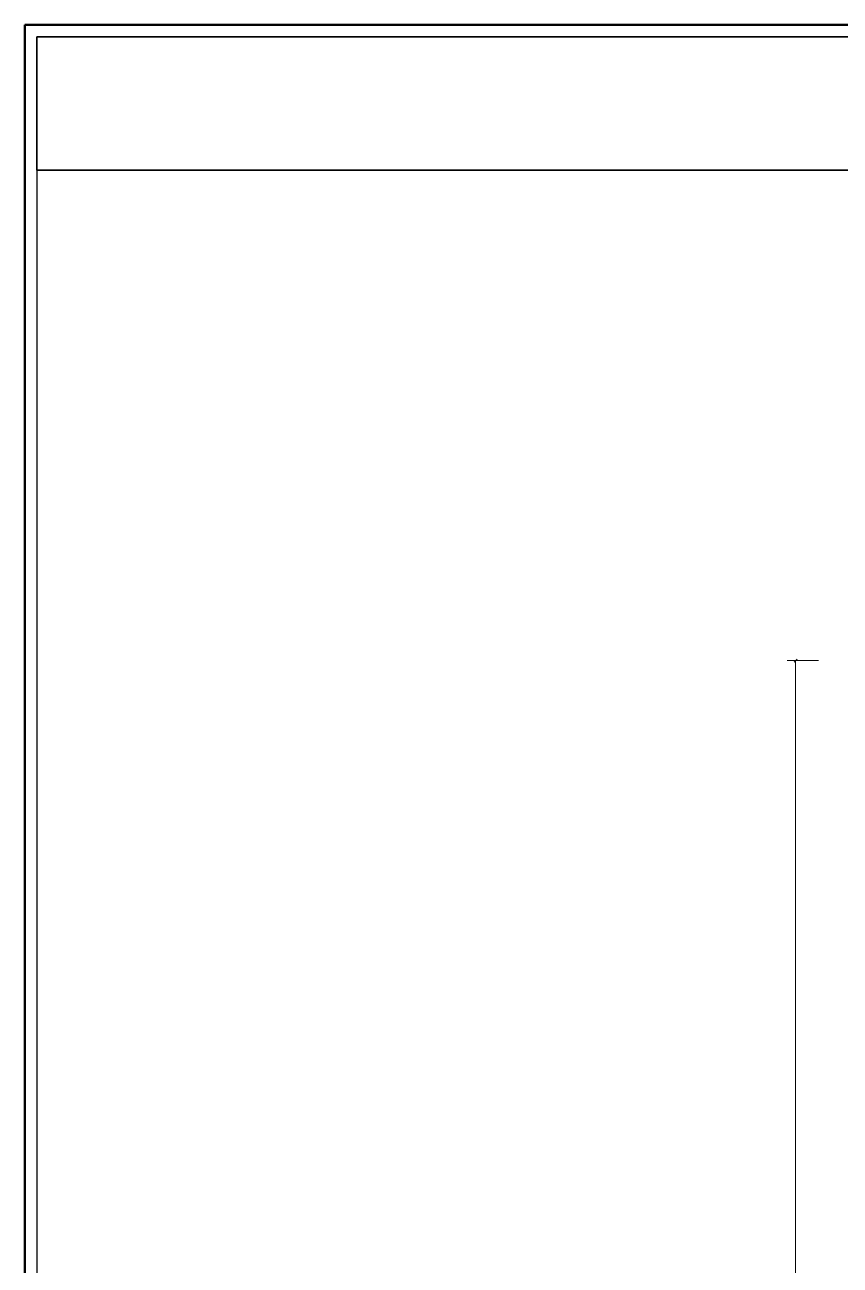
# Model space of a CAD drawing. Header units: inches. Extents: x 0 to 1800, y 0 to 1191.
# Drawn here: x 0 to 404, y 577 to 1191 of the extents above; entities that cross this region are included whole.
import ezdxf

# ---------------------------------------------------------------- set-up
doc = ezdxf.new("R2010")
doc.units = ezdxf.units.IN
doc.header["$MEASUREMENT"] = 0
doc.layers.add('A-DIM', color=4, linetype='Continuous')
doc.layers.add('A-TTLB', color=7, linetype='Continuous')

msp = doc.modelspace()

# ---------------------------------------------------------------- linework, layer by layer
at = {"layer": 'A-DIM', "lineweight": 13}
msp.add_line((393, 876), (377.4, 876), dxfattribs=at)
at = {"layer": 'A-DIM', "lineweight": 30}
msp.add_line((380.85, 875.25), (382.35, 876.75), dxfattribs=at)
at = {"layer": 'A-DIM', "lineweight": 18}
msp.add_line((381.6, 216), (381.6, 876), dxfattribs=at)
at = {"layer": 'A-TTLB', "lineweight": 50}
for p, q in [((1800, 1190.66), (0, 1190.66)), ((0, 1190.66), (0, 0))]:
    msp.add_line(p, q, dxfattribs=at)
at = {"layer": 'A-TTLB', "lineweight": 25}
for p, q in [((1794, 1184.66), (6, 1184.66)), ((6, 1184.66), (6, 6))]:
    msp.add_line(p, q, dxfattribs=at)
at = {"layer": 'A-TTLB', "lineweight": 35}
for p, q in [((1794, 1184.66), (6, 1184.66)), ((6, 1184.66), (6, 1118.66)), ((6, 1118.66), (1794, 1118.66))]:
    msp.add_line(p, q, dxfattribs=at)

doc.saveas('drawing.dxf')
